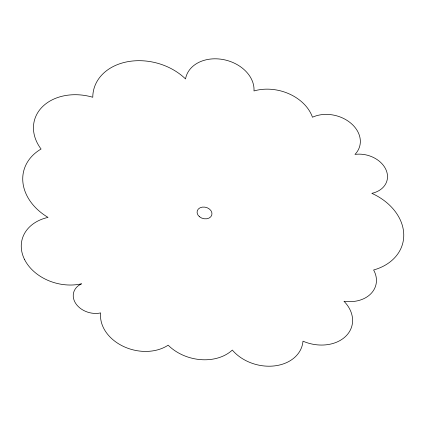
<?xml version="1.0" encoding="UTF-8"?>
<svg xmlns="http://www.w3.org/2000/svg" width="425" height="425" viewBox="0 0 425 425"><rect width="100%" height="100%" fill="white"/><g stroke="black" fill="none" stroke-linecap="round" stroke-linejoin="round"><path stroke-width="0.64" d="M24.618 259.638A43.998 33.655 14.6 0 0 81.558 283.804A20.129 15.396 14.6 0 0 75.714 303.455A20.129 15.396 14.6 0 0 100.667 312.917A40.396 30.903 14.6 0 0 123.234 346.327A40.396 30.903 14.6 0 0 168.157 345.18A42.001 32.125 14.6 0 0 232.316 350.072A39.679 30.35 14.6 0 0 274.901 365.851A39.679 30.35 14.6 0 0 302.977 341.169A36.226 27.71 14.6 0 0 345.743 336.276A36.226 27.71 14.6 0 0 343.968 301.251A31.269 23.917 14.6 0 0 373.623 269.997A54.421 41.629 14.6 0 0 403.75 234.441A54.421 41.629 14.6 0 0 371.832 193.338A25.473 19.486 14.6 0 0 386.054 169.883A25.473 19.486 14.6 0 0 354.965 154.413A30.611 23.412 14.6 0 0 351.3 123.579A30.611 23.412 14.6 0 0 312.476 117.231A42.059 32.172 14.6 0 0 253.991 90.95A34.861 26.669 14.6 0 0 222.753 59.473A34.861 26.669 14.6 0 0 185.534 78.938A53.97 41.283 14.6 0 0 126.953 61.843A53.97 41.283 14.6 0 0 92.777 97.256A48.737 37.283 14.6 0 0 42.341 106.856A48.737 37.283 14.6 0 0 41.071 149.026A54.538 41.719 14.6 0 0 48.03 217.398A43.998 33.655 14.6 0 0 24.618 259.638M199.426 216.702A7.565 5.785 14.6 0 0 211.793 215.034A7.565 5.785 14.6 0 0 202.353 207.113A7.565 5.785 14.6 0 0 199.426 216.702"/></g></svg>
